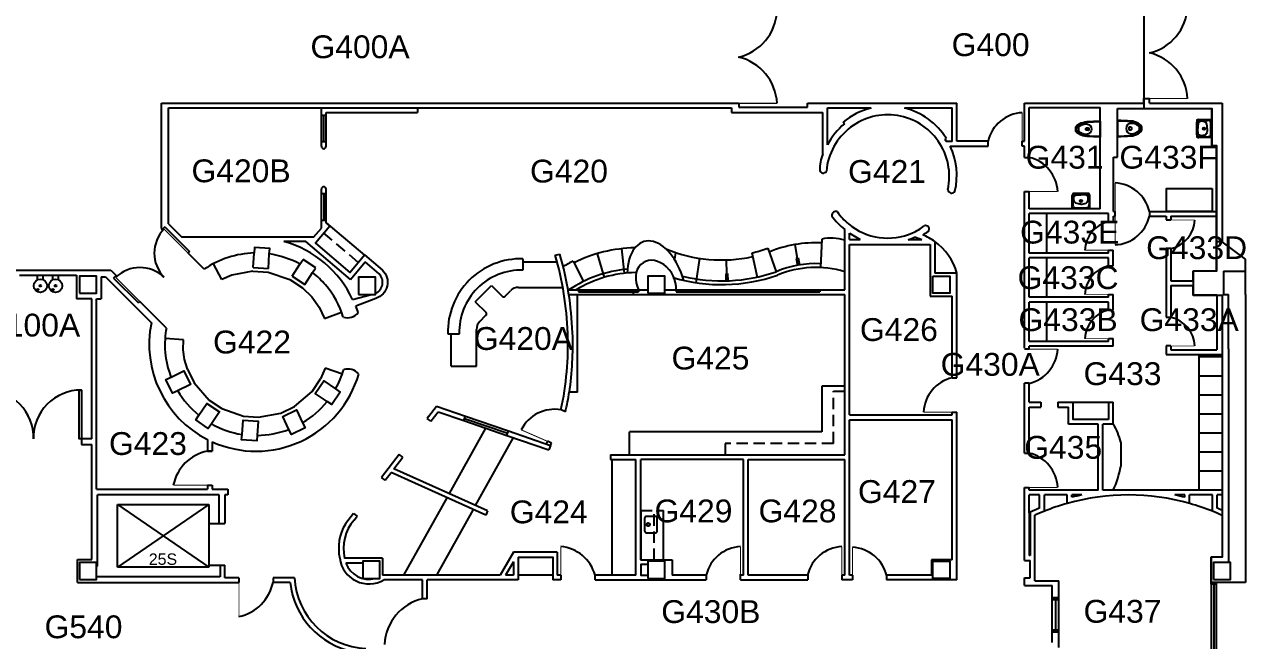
# Model space of a CAD drawing. Header units: inches. Extents: x -3235 to 3329, y 100 to 2924.
# Drawn here: x 2014 to 3299, y 1288 to 1937 of the extents above; entities that cross this region are included whole.
import ezdxf
from ezdxf.enums import TextEntityAlignment as Align

# ---------------------------------------------------------------- set-up
doc = ezdxf.new("R2010")
doc.units = ezdxf.units.IN
doc.header["$LTSCALE"] = 96
doc.header["$MEASUREMENT"] = 0
doc.linetypes.add('HIDDEN2', pattern=[0.1875, 0.125, -0.0625])
doc.layers.get('0').update_dxf_attribs({"linetype": 'CONTINUOUS'})
doc.layers.get('DEFPOINTS').update_dxf_attribs({"color": 31, "linetype": 'CONTINUOUS'})
for name, color, linetype in [('A-ANNO-ROOM', 4, 'CONTINUOUS'), ('A-ANNO-TEXT', 4, 'CONTINUOUS'), ('A-COLS', 5, 'CONTINUOUS'), ('A-DOOR', 2, 'CONTINUOUS'), ('A-FLOR-CASE', 3, 'CONTINUOUS'), ('A-FLOR-CASE-UPPR', 3, 'HIDDEN2'), ('A-FLOR-EVTR', 1, 'CONTINUOUS'), ('A-FLOR-PFIX', 2, 'CONTINUOUS'), ('A-GLAZ', 2, 'CONTINUOUS'), ('A-GLAZ-SILL', 1, 'CONTINUOUS'), ('A-WALL-FULL', 6, 'CONTINUOUS')]:
    doc.layers.add(name, color=color, linetype=linetype)
doc.styles.add('A_FP1$0$Standard', font='txt')
doc.styles.add('ARIAL', font='arial.ttf')

# ---------------------------------------------------------------- blocks, each defined once
blk = doc.blocks.new('A_FP1$0$corian-ss')
for p, q in [((6.625, 0), (-6.625, 0)), ((-8.625, -2), (-8.625, -11.375)), ((8.625, -11.375), (8.625, -2)), ((-6.625, -13.375), (6.625, -13.375))]:
    blk.add_line(p, q)
for radius in [1.75, 1.5]:
    blk.add_circle((0, -3.875), radius)
for centre, start, end in [((-6.625, -2), 90, 180), ((6.625, -2), 0, 90), ((-6.625, -11.375), 180, 270), ((6.625, -11.375), 270, 0)]:
    blk.add_arc(centre, 2, start, end)
blk = doc.blocks.new('A_FP1$0$TRA_HiLo1')
for p, q in [((-16, -0.5), (16, -0.5)), ((-11, -5.2), (-11, -0.5)), ((-5, -5.2), (-5, -0.5)), ((5, -5.2), (5, -0.5)), ((11, -5.2), (11, -0.5))]:
    blk.add_line(p, q)
for points in [[(-12.5, -15.3), (-10.5, -14.8, -0.666667), (-10.3, -16.2), (-12.3, -16.3, -0.5), (-12.5, -15.3)], [(3.5, -15.3), (5.5, -14.8, -0.666667), (5.7, -16.2), (3.7, -16.3, -0.5), (3.5, -15.3)]]:
    blk.add_lwpolyline(points, format="xyb", close=True)
for centre, radius in [((-8, -11.5), 7), ((-8, -11.5), 0.875), ((8, -11.5), 7), ((8, -11.5), 0.875)]:
    blk.add_circle(centre, radius)
blk = doc.blocks.new('A_FP1$0$SINK')
for p, q in [((-9.3, 0), (-9.3, 13.7)), ((-8.6, 13.7), (-8.6, 4.4)), ((8.6, 13.7), (8.6, 4.4)), ((8.6, 13.7), (8.6, 4.4)), ((9.3, 0), (9.3, 13.7)), ((-9.3, 0), (9.3, 0))]:
    blk.add_line(p, q)
for points in [[(0, 4.7, -0.096281), (-5.4, 5.7, -0.275453), (-7.4, 9.1, -0.2208), (-7.1, 13, -0.293749), (-5.5, 14.3, -0.032863), (0, 14.7)], [(0, 4.7, 0.096281), (5.4, 5.7, 0.275453), (7.4, 9.1, 0.2208), (7.1, 13, 0.293749), (5.5, 14.3, 0.032863), (0, 14.7)]]:
    blk.add_lwpolyline(points, format="xyb")
blk.add_circle((0, 8), 1.25)
for centre, radius, start, end in [((-6.3, 13.7), 3.05, 155.095, 179.8722), ((-8, 14.8), 1, 92.4606, 170.7975), ((-7.7, 13.7), 0.875, 142.4292, 179.5084), ((-7.4, 14.1), 1, 92.2901, 172.5178), ((0, -152.8), 168.8, 87.2541, 92.7459), ((0, -149.9), 165.1, 87.421, 92.579), ((7.4, 14.1), 1, 7.4822, 87.7099), ((7.4, 14.1), 1, 7.4822, 87.7099), ((8, 14.8), 1, 9.2025, 87.5394), ((8, 14.8), 1, 9.2025, 87.5394), ((7.7, 13.7), 0.875, 0.4916, 37.5708), ((7.7, 13.7), 0.875, 0.4916, 37.5708), ((6.3, 13.7), 3.05, 0.1278, 24.905), ((6.3, 13.7), 3.05, 0.1278, 24.905), ((-2.2, 4.4), 6.41, 180, 197.5865), ((-6.4, 3), 2, 197.5865, 267.2116), ((-0.2, 112.7), 111.8, 266.8072, 273.4318), ((6.4, 3.1), 2, 272.9971, 342.7758), ((2.2, 4.4), 6.41, 342.4135, 0), ((2.2, 4.4), 6.41, 342.7758, 0)]:
    blk.add_arc(centre, radius, start, end)
blk = doc.blocks.new('A_FP1$0$TOILET')
for p, q in [((0, 8.4), (0, -8.4)), ((11.7, 0.7), (11.7, -0.8)), ((13.9, 1.3), (12.3, 1.3)), ((15, -0.2), (15, 0.2)), ((24.4, 1.2), (22, 2.9)), ((22.7, 1.7), (22.7, -1.8)), ((12.3, -1.3), (13.8, -1.3)), ((22, -2.9), (24.4, -1.3))]:
    blk.add_line(p, q)
for centre, radius, start, end in [((-0.6, -183.6), 192, 85.6595, 89.8129), ((-2.4, -199.1), 207, 85.4918, 89.3454), ((14.8, 0), 5.76, 138.8891, 221.1109), ((14.6, -0.5), 5.99, 95.8382, 134.1772), ((12.3, 0.7), 0.56, 90, 180.535), ((11.6, -14.2), 22.2, 63.1364, 84.1184), ((12.2, -13.1), 20.5, 64.9076, 85.1535), ((13.9, 0.2), 1.11, 0, 90.5857), ((14.9, -3.4), 8.85, 68.6011, 95.8382), ((10.9, -13.6), 19.8, 56.1601, 68.6011), ((15.7, -5.7), 12.2, 44.4074, 64.8903), ((16, -5), 12, 40.761, 61.8362), ((21.5, 1.7), 1.14, 0, 55.7536), ((22.8, 1.6), 2, 12.4978, 39.0597), ((23.9, 0.7), 0.757, 10.9251, 51.0236), ((12.7, 0), 12.3, 350.4841, 9.5159), ((24.1, 1.9), 1.36, 10.3332, 42.8161), ((14.6, 0), 11, 349.0024, 10.9976), ((0.5, 132.9), 140.8, 269.7854, 275.545), ((0.2, 149), 157.3, 269.9445, 275.0138), ((14.8, 0.6), 6.18, 225.8228, 258.905), ((12.3, -0.8), 0.56, 180, 270.5829), ((15, 1.8), 7.4, 258.905, 295.7005), ((13.8, -0.2), 1.13, 270, 0.5296), ((12.5, 11.5), 19.4, 274.1483, 298.3887), ((12.7, 11.2), 18.5, 274.3585, 296.0983), ((-14.9, 64.1), 76.5, 295.7005, 298.856), ((15.8, 5.5), 12, 295.153, 316.1614), ((16.4, 4.8), 11.5, 297.3045, 318.9088), ((21.6, -1.8), 1.04, 300.9018, 360), ((24.1, -0.8), 0.599, 303.3554, 354.696), ((23.4, -1.8), 1.38, 314.4952, 352.3555), ((23.7, -1.8), 1.72, 323.3983, 350.1871)]:
    blk.add_arc(centre, radius, start, end)
at = {"style": 'A_FP1$0$Standard', "flags": 8}
for tag in ['MODELNUMBER', 'MATERIAL', 'PRODUCT', 'TRADENAME']:
    blk.add_attdef(tag, (-0.1, 0), '', height=0.001, dxfattribs=at)

msp = doc.modelspace()

# ---------------------------------------------------------------- linework, layer by layer
at = {"layer": 'A-COLS'}
for points in [[(2071.5, 1653.8), (2089.5, 1653.8), (2089.5, 1671.8), (2071.5, 1671.8)], [(2969.5, 1671.8), (2987.5, 1671.8), (2987.5, 1653.8), (2969.5, 1653.8)], [(2071.5, 1352.5), (2089.5, 1352.5), (2089.5, 1370.5), (2071.5, 1370.5)], [(2969.5, 1371.8), (2987.5, 1371.8), (2987.5, 1353.8), (2969.5, 1353.8)]]:
    msp.add_lwpolyline(points, close=True, dxfattribs=at)
for points in [[(2669.5, 1653.8), (2687.5, 1653.8), (2687.5, 1671.8), (2669.5, 1671.8), (2669.5, 1653.8)], [(2365.1, 1652.5), (2383.1, 1652.5), (2383.1, 1670.5), (2365.1, 1670.5), (2365.1, 1652.5)], [(2369.5, 1353.8), (2387.5, 1353.8), (2387.5, 1371.8), (2369.5, 1371.8), (2369.5, 1353.8)], [(2669.5, 1353.8), (2687.5, 1353.8), (2687.5, 1371.8), (2669.5, 1371.8), (2669.5, 1353.8)], [(3264.7, 1352.5), (3282.7, 1352.5), (3282.7, 1370.5), (3264.7, 1370.5), (3264.7, 1352.5)]]:
    msp.add_lwpolyline(points, dxfattribs=at)
at = {"layer": 'A-DOOR'}
for points, const_width in [([(2765.2, 1853.6), (2805.6, 1853.6)], 1.35), ([(3197.5, 1858.6), (3237.5, 1858.6)], 1.33), ([(3063.6, 1813.6), (3063.6, 1843.6)], 1), ([(3070.8, 1760.6), (3100.8, 1760.6)], 1), ([(3161.5, 1739.8), (3161.5, 1769.8)], 1), ([(3161.5, 1734.7), (3161.5, 1704.7)], 1), ([(3220.2, 1730.7), (3245.2, 1730.7)], 0.833), ([(2160.4, 1721.4), (2185.9, 1695.9)], 1.22), ([(3154.4, 1699), (3129.4, 1699)], 0.833), ([(2109.5, 1670.4), (2134.9, 1645)], 1.22), ([(3154.4, 1652.5), (3129.4, 1652.5)], 0.833), ([(3154.4, 1606), (3129.4, 1606)], 0.833), ([(3070.8, 1595), (3100.8, 1595)], 1), ([(3220.1, 1598.3), (3245.1, 1598.3)], 0.833), ([(2989.8, 1528.7), (2959.8, 1528.7)], 1), ([(2563.8, 1498), (2536.3, 1510)], 1), ([(2206.1, 1451.8), (2170.1, 1451.8)], 0.75), ([(3070.8, 1449.5), (3100.8, 1449.5)], 1), ([(2578.1, 1357.2), (2578.1, 1387.2)], 1), ([(2767.1, 1357.2), (2767.1, 1387.2)], 1), ([(2873.8, 1357.2), (2873.8, 1387.2)], 1), ([(2885, 1356.4), (2885, 1386.4)], 1), ([(2239.2, 1349.5), (2239.2, 1313.5)], 0.75)]:
    msp.add_lwpolyline(points, dxfattribs=dict(at, const_width=const_width))
for points in [[(2023, 1500.5, 0.426394), (1972.6, 1551.8)], [(2073.5, 1551.8, 0.425578), (2023, 1500.5)]]:
    msp.add_lwpolyline(points, format="xyb", dxfattribs=at)
msp.add_lwpolyline([(2073.5, 1500.5), (2071, 1500.5), (2071, 1551.8), (2073.5, 1551.8)], close=True, dxfattribs=at)
for centre, radius, start, end in [((3185.6, 1957.2), 52, 283.247, 357.1418), ((2753.1, 1953.2), 52.5, 283.247, 357.1418), ((2753.1, 1851), 52.5, 2.8582, 76.753), ((3185.6, 1856), 52, 2.8582, 76.753), ((3065.5, 1804.7), 39, 92.8582, 166.753), ((3061.9, 1758.7), 39, 2.8582, 76.753), ((3159.5, 1730.8), 39, 13.247, 87.1418), ((3161.8, 1697.4), 32.5, 103.247, 177.1418), ((3159.5, 1743.6), 39, 272.8582, 346.753), ((3212.7, 1732.3), 32.5, 283.247, 357.1418), ((2187.2, 1695.9), 37, 136.4003, 223.4205), ((2135, 1643.7), 37, 46.5795, 133.5997), ((3161.8, 1650.9), 32.5, 103.247, 177.1418), ((3161.8, 1604.4), 32.5, 103.247, 177.1418), ((3212.7, 1596.7), 32.5, 2.8582, 76.753), ((3061.9, 1596.9), 39, 283.247, 357.1418), ((2998.7, 1526.8), 39, 103.247, 177.1418), ((2571.2, 1492.6), 39, 79.5968, 153.4916), ((2215.5, 1442.4), 46.3, 101.6737, 168.3263), ((3061.9, 1447.6), 39, 2.8582, 76.753), ((2574.4, 1346.3), 41.1, 15.4869, 84.9165), ((2769, 1348.3), 39, 92.8582, 166.753), ((2875.7, 1348.3), 39, 92.8582, 166.753), ((2883, 1347.5), 39, 13.247, 87.1418), ((2229.8, 1358.9), 46.3, 281.6737, 348.3263), ((2444.4, 1281.7), 52, 103.247, 177.1418)]:
    msp.add_arc(centre, radius, start, end, dxfattribs=at)
at = {"layer": 'A-FLOR-CASE'}
for p, q in [((3089.4, 1696), (3089.4, 1737.6)), ((2852.5, 1710.6), (2851.1, 1680.7)), ((2641.8, 1700.5), (2644.8, 1674.7)), ((2698.6, 1696.5), (2697.5, 1689.5)), ((2795.9, 1701), (2804.5, 1676.4)), ((2824.3, 1704.9), (2826.8, 1690.6)), ((2538.1, 1689.9), (2538.1, 1677.9)), ((2574.2, 1686.4), (2538.1, 1686.4)), ((2572.1, 1693.8), (2577.1, 1694.7)), ((2591, 1687.6), (2601.7, 1666.1)), ((2616.2, 1695.3), (2623.6, 1670.4)), ((2724, 1690.5), (2720, 1664.8)), ((2752, 1688.8), (2752.5, 1674.3)), ((2779, 1696.2), (2784.6, 1670.8)), ((2825.8, 1690.4), (2827.1, 1683)), ((2827.8, 1690.8), (2829, 1683.4)), ((3089.4, 1649.5), (3089.4, 1691)), ((2751.5, 1674.3), (2751.7, 1666.8)), ((2753.5, 1674.4), (2753.7, 1666.9)), ((2488, 1644.8), (2505, 1661.7)), ((2505, 1661.7), (2516.2, 1650.6)), ((2533.6, 1659.9), (2580.1, 1659.9)), ((2519.2, 1650.4), (2525.1, 1656.4)), ((2585.7, 1657.3), (2669.5, 1657.3)), ((2586.4, 1652.3), (2876.8, 1652.3)), ((2595.5, 1549.7), (2595.5, 1652.3)), ((2596.5, 1657.3), (2596.5, 1655.3)), ((2596.5, 1655.3), (2659.7, 1655.3)), ((2654.2, 1655.3), (2654.2, 1652.3)), ((2659.7, 1657.3), (2659.7, 1655.3)), ((2687.5, 1657.3), (2876.8, 1657.3)), ((2699.3, 1657.3), (2699.3, 1655.3)), ((2699.3, 1655.3), (2850.7, 1655.3)), ((2850.7, 1657.3), (2850.7, 1655.3)), ((2488, 1644.8), (2499.3, 1633.5)), ((3089.4, 1603), (3089.4, 1644.5)), ((2492.7, 1624), (2499.2, 1630.5)), ((2459.2, 1611), (2471.2, 1611)), ((2462.7, 1577), (2462.7, 1611)), ((2489.2, 1577), (2489.2, 1615.5)), ((3249.8, 1446.5), (3249.8, 1589.3)), ((3249.8, 1587), (3273.8, 1587)), ((2462.7, 1577), (2489.2, 1577)), ((2876.8, 1555.8), (2852.8, 1555.8)), ((2852.8, 1555.8), (2852.8, 1507.8)), ((3249.8, 1567), (3273.8, 1567)), ((2595.5, 1549.7), (2586.9, 1549.7)), ((3249.8, 1547), (3273.8, 1547)), ((2582.8, 1529), (2578.2, 1531)), ((3249.8, 1527), (3273.8, 1527)), ((2498.9, 1511.9), (2460.4, 1442.9)), ((2852.8, 1507.8), (2650.2, 1507.8)), ((2650.2, 1483.7), (2650.2, 1507.8)), ((3249.8, 1507), (3273.8, 1507)), ((2527.7, 1501.9), (2488, 1430.5)), ((2563.8, 1498), (2562.6, 1495.3)), ((2568.3, 1496), (2563.8, 1498)), ((2567.3, 1493.6), (2568.3, 1496)), ((3167.3, 1497), (3167.3, 1471.8)), ((2632.1, 1357.2), (2632.1, 1478.8)), ((3249.8, 1487), (3273.8, 1487)), ((3249.8, 1467), (3273.8, 1467)), ((3249.8, 1447), (3273.8, 1447)), ((2458, 1438.5), (2412.5, 1357.2)), ((2485.6, 1426.1), (2447.3, 1357.2))]:
    msp.add_line(p, q, dxfattribs=at)
for points in [[(3263.3, 1763.8), (3263.3, 1739.8), (3215.4, 1739.8), (3215.4, 1763.8)], [(3154.4, 1521), (3117.3, 1521), (3117.3, 1539), (3154.4, 1539)]]:
    msp.add_lwpolyline(points, close=True, dxfattribs=at)
for points in [[(2686.1, 1373.2), (2686.1, 1425.3)], [(2533.1, 1376.2), (2569.6, 1376.2), (2569.6, 1357.2), (2533.1, 1357.2)]]:
    msp.add_lwpolyline(points, dxfattribs=at)
for centre, radius, start, end in [((2862.4, 1664.9), 46.8, 72.1851, 102.2008), ((2658.7, 1551.2), 150.3, 91.0584, 116.3971), ((2747.3, 1842.5), 153.8, 247.6083, 282.2409), ((2747.2, 1841.5), 148.7, 282.3577, 289.1271), ((2846.3, 1578.1), 128.7, 87.3143, 112.3914), ((2937.5, 1659.7), 59.2, 14.7064, 54.9956), ((2536.1, 1613), 77, 88.5108, 181.4892), ((2248.5, 1599.8), 337, 2.0407, 16.2011), ((2248.5, 1599.8), 342, 2.0407, 16.1136), ((2659.6, 1548.8), 154.8, 116.2983, 120.7256), ((2846.3, 1578.3), 106.6, 87.306, 113.0876), ((2846.3, 1578.1), 114.2, 99.3554, 100.3586), ((2536.1, 1613), 65, 88.2356, 181.7644), ((2659.6, 1548.9), 130.7, 95.056, 123.9896), ((2659.3, 1549.6), 125.9, 91.2899, 121.2574), ((2747.3, 1842.4), 179.6, 253.5107, 289.097), ((2747.3, 1842.5), 175.8, 256.4004, 288.9893), ((2747.2, 1845), 170.7, 271.4345, 272.1057), ((2846.3, 1578.3), 102.6, 72.7247, 113.0876), ((2533.6, 1647.9), 12, 90, 135), ((2517.7, 1651.9), 2.08, 220.9105, 314.0495), ((2497.9, 1632), 2.02, 309.178, 45.782), ((2501.2, 1615.5), 12, 135, 180), ((2263.6, 1599.4), 321.9, 347.7264, 2.1999), ((2253.4, 1599.2), 337.2, 351.5672, 2.1662), ((2349.3, 1586.2), 240.4, 346.233, 351.2882), ((3102.3, 1481.1), 66.9, 13.7717, 31.4304), ((3058.5, 1491.9), 110.6, 335.7661, 349.4943)]:
    msp.add_arc(centre, radius, start, end, dxfattribs=at)
for centre, major_axis, ratio, start_param, end_param in [((2679.1, 1658.9), (-13.1, 49.3), 0.57666, 4.728649, 7.374694), ((2678.1, 1664.4), (-13.2, 21.7), 0.76965, 3.971725, 7.716573)]:
    msp.add_ellipse(centre, major_axis=major_axis, ratio=ratio, start_param=start_param, end_param=end_param, dxfattribs=at)
at = {"layer": 'A-FLOR-CASE-UPPR'}
for p, q in [((2364.8, 1686.2), (2328.4, 1717.1)), ((2864.8, 1495.8), (2864.8, 1550.8)), ((2864.8, 1550.8), (2876.8, 1550.8)), ((2864.8, 1495.8), (2750.8, 1495.8)), ((2750.8, 1495.8), (2750.8, 1483.7)), ((2662.1, 1425.3), (2686.1, 1425.3)), ((2676.1, 1373.2), (2676.1, 1425.3))]:
    msp.add_line(p, q, dxfattribs=at)
at = {"layer": 'A-FLOR-EVTR'}
for p, q in [((2111.5, 1431.5), (2207.5, 1431.5)), ((2111.5, 1365.5), (2111.5, 1431.5)), ((2111.5, 1431.5), (2207.5, 1365.5)), ((2207.5, 1431.5), (2111.5, 1365.5)), ((2207.5, 1431.5), (2207.5, 1365.5)), ((2207.5, 1365.5), (2111.5, 1365.5))]:
    msp.add_line(p, q, dxfattribs=at)
at = {"layer": 'A-GLAZ'}
for p, q in [((2328.5, 1813.1), (2328.5, 1841.1)), ((2328.5, 1758.3), (2328.5, 1730.3)), ((2476.8, 1522.1), (2522.1, 1506.5)), ((3265.1, 1347.5), (3265.1, 1248.8)), ((3095, 1333.6), (3102, 1333.6)), ((3095, 1331.6), (3095, 1333.6)), ((3095, 1331.6), (3102, 1331.6)), ((3098.4, 1331.6), (3098.4, 1299.6)), ((3098.6, 1331.6), (3098.6, 1299.6)), ((3102, 1331.6), (3102, 1333.6)), ((3095, 1299.6), (3102, 1299.6)), ((3095, 1297.6), (3095, 1299.6)), ((3102, 1297.6), (3102, 1299.6)), ((3095, 1297.6), (3102, 1297.6))]:
    msp.add_line(p, q, dxfattribs=at)
msp.add_lwpolyline([(3262.5, 1349.5), (3267.7, 1349.5), (3267.7, 1347.5), (3262.5, 1347.5)], close=True, dxfattribs=at)
at = {"layer": 'A-GLAZ-SILL'}
for p, q in [((2326, 1813.1), (2326, 1841.1)), ((2326.1, 1841.1), (2331, 1841.1)), ((2331, 1813.1), (2331, 1841.1)), ((2331, 1813.1), (2326, 1813.1)), ((2331, 1758.3), (2326, 1758.3)), ((2326, 1730.3), (2326, 1758.3)), ((2331, 1730.3), (2331, 1758.3)), ((2331, 1730.3), (2326, 1730.3)), ((2475.9, 1519.7), (2521.3, 1504.2)), ((2477.6, 1524.5), (2522.9, 1508.9)), ((3262.5, 1349.5), (3262.5, 1246.8)), ((3267.7, 1349.5), (3267.7, 1246.8)), ((3095, 1299.6), (3095, 1331.6)), ((3102, 1299.6), (3102, 1331.6))]:
    msp.add_line(p, q, dxfattribs=at)
at = {"layer": 'A-WALL-FULL'}
for p, q in [((2157.6, 1853.6), (2765.2, 1853.6)), ((2157.6, 1721.7), (2157.6, 1853.6)), ((2765.2, 1853.6), (2765.2, 1849.5)), ((2837.5, 1849.5), (2837.5, 1853.6)), ((2837.5, 1853.6), (2994.8, 1853.6)), ((2994.8, 1813.6), (2994.8, 1853.6)), ((3065.8, 1813.6), (3065.8, 1853.6)), ((3065.8, 1853.6), (3191.5, 1853.6)), ((3191.5, 1853.6), (3191.5, 1858.6)), ((3197.5, 1853.6), (3197.5, 1858.6)), ((3197.5, 1853.6), (3274.1, 1853.6)), ((3274.1, 1853.6), (3274.1, 1707.9)), ((2165.2, 1848.6), (2757.7, 1848.6)), ((2165.2, 1726.7), (2165.2, 1848.6)), ((2326.1, 1841.1), (2326, 1848.6)), ((2331, 1843.8), (2427, 1843.8)), ((2331, 1841.1), (2331, 1843.8)), ((2427, 1848.6), (2427, 1843.8)), ((2757.7, 1848.6), (2757.7, 1843.8)), ((2757.7, 1843.8), (2853.7, 1843.8)), ((2765.2, 1849.5), (2837.5, 1849.5)), ((2853.7, 1800.5), (2853.7, 1843.8)), ((2858.7, 1848.6), (2904.5, 1848.6)), ((2858.7, 1809.8), (2858.7, 1848.6)), ((2858.7, 1848.6), (2904.5, 1848.6)), ((2858.7, 1809.8), (2858.7, 1848.6)), ((2939.5, 1848.6), (2989.8, 1848.6)), ((2945.8, 1848.6), (2989.8, 1848.6)), ((2989.8, 1813.2), (2989.8, 1848.6)), ((2989.8, 1813.2), (2989.8, 1848.6)), ((3070.8, 1796.6), (3070.8, 1849)), ((3070.8, 1849), (3145.4, 1849)), ((3145.4, 1742.6), (3145.4, 1849)), ((3163.9, 1797), (3163.9, 1848.1)), ((3163.9, 1848.1), (3263, 1848.1)), ((3263, 1809), (3263, 1848.1)), ((2876.4, 1832.1), (2875.1, 1833.7)), ((2326, 1808.3), (2326, 1813.1)), ((2331, 1808.3), (2331, 1813.1)), ((2982.3, 1815.3), (2983.8, 1816.6)), ((2989.8, 1813.2), (2983.5, 1813.2)), ((2989.8, 1813.2), (2983.5, 1813.2)), ((3027.6, 1813.6), (2994.8, 1813.6)), ((3027.6, 1808.6), (3027.6, 1813.6)), ((3063.6, 1808.6), (3063.6, 1813.6)), ((3063.6, 1813.6), (3065.8, 1813.6)), ((2987.8, 1808.6), (3027.6, 1808.6)), ((3065.8, 1808.6), (3063.6, 1808.6)), ((3065.8, 1796.6), (3065.8, 1808.6)), ((3263, 1809), (3268.1, 1809)), ((3268.1, 1712.9), (3268.1, 1808.9)), ((3065.8, 1796.6), (3070.8, 1796.6)), ((3159.7, 1739.7), (3159.7, 1797)), ((3159.7, 1797), (3163.9, 1797)), ((2326, 1758.3), (2326, 1763.3)), ((2331, 1758.3), (2331, 1763.3)), ((3065.8, 1596), (3065.8, 1760.6)), ((3065.8, 1760.6), (3070.8, 1760.6)), ((3070.8, 1742.6), (3070.8, 1760.6)), ((3145.4, 1742.6), (3070.8, 1742.6)), ((3154.4, 1737.6), (3070.8, 1737.6)), ((3070.8, 1696), (3070.8, 1737.6)), ((3154.4, 1729), (3154.4, 1737.6)), ((3159.7, 1739.7), (3161.5, 1739.7)), ((3161.5, 1734.7), (3161.5, 1739.7)), ((3197.5, 1739.7), (3267.6, 1739.7)), ((3197.5, 1739.7), (3197.5, 1734.7)), ((2161.4, 1723.5), (2158.6, 1720.8)), ((2161.4, 1723.5), (2187.4, 1697.5)), ((2165.2, 1726.7), (2179.3, 1712.7)), ((2317.8, 1712.8), (2326, 1722.2)), ((2326, 1722.2), (2326, 1730.3)), ((2331, 1727.9), (2331, 1730.3)), ((2331, 1727.9), (2371.3, 1693.8)), ((2334.8, 1724.6), (2331, 1727.9)), ((2334.8, 1724.6), (2331, 1727.9)), ((3154.4, 1729), (3159.7, 1729)), ((3159.7, 1729), (3159.7, 1734.7)), ((3159.7, 1734.7), (3161.5, 1734.7)), ((3197.5, 1734.7), (3214.9, 1734.7)), ((3214.9, 1734.7), (3214.9, 1730.8)), ((3220.1, 1730.7), (3214.9, 1730.7)), ((3220.1, 1734.7), (3268.1, 1734.7)), ((3220.1, 1734.7), (3220.1, 1730.7)), ((3268.1, 1676.9), (3268.1, 1734.9)), ((2157.6, 1721.7), (2158.6, 1720.8)), ((2317.8, 1712.8), (2179.3, 1712.7)), ((2876.8, 1657.3), (2876.8, 1720.9)), ((2881.8, 1710.1), (2881.8, 1716.8)), ((2881.8, 1716.8), (2892.9, 1710.1)), ((2881.8, 1710.1), (2881.8, 1716.8)), ((2881.8, 1716.8), (2892.9, 1710.1)), ((2881.8, 1710.1), (2892.9, 1710.1)), ((2881.8, 1710.1), (2892.9, 1710.1)), ((2943.5, 1710.1), (2957.9, 1710.1)), ((2943.5, 1710.1), (2957.9, 1710.1)), ((2187.4, 1697.5), (2185.8, 1696)), ((2187.4, 1697.5), (2185.8, 1696)), ((2309.6, 1708), (2286.6, 1708)), ((2356.5, 1668.3), (2309.6, 1708)), ((2881.8, 1525.7), (2881.8, 1705.1)), ((2881.8, 1705.1), (2966.5, 1705.1)), ((2966.5, 1705.1), (2966.5, 1650.8)), ((2971.5, 1708.2), (2971.5, 1674.8)), ((3154.4, 1696), (3154.4, 1699)), ((3154.4, 1699), (3159.4, 1699)), ((3159.4, 1682.5), (3159.4, 1699)), ((3220.2, 1700.7), (3214.9, 1700.7)), ((3214.9, 1700.7), (3214.9, 1628.4)), ((3220.1, 1700.7), (3220.1, 1666.9)), ((3274.1, 1707.9), (3268.1, 1707.9)), ((3298.5, 1689.5), (3274.1, 1707.9)), ((2202.8, 1679), (2185.8, 1696)), ((2221.3, 1668), (2212.4, 1684.8)), ((2254.3, 1680.9), (2255.2, 1695.9)), ((2270.3, 1679.9), (2271.2, 1695.2)), ((2295.1, 1671.6), (2303.5, 1684.3)), ((2303.5, 1684.3), (2306.7, 1689.1)), ((2356.5, 1668.3), (2372, 1686.6)), ((2386.9, 1674), (2372, 1686.6)), ((3154.4, 1696), (3070.8, 1696)), ((3070.8, 1649.5), (3070.8, 1691)), ((3154.4, 1691), (3070.8, 1691)), ((3154.4, 1682.5), (3154.4, 1691)), ((3298.5, 1676.8), (3298.5, 1689.5)), ((1980.3, 1677.9), (2104.6, 1677.9)), ((2008.3, 1672.6), (2068.3, 1672.6)), ((2068.3, 1672.6), (2068.3, 1647.8)), ((2094.1, 1671.1), (2098.7, 1671.1)), ((2094.1, 1671.1), (2094.1, 1647.8)), ((2098.7, 1671.1), (2147.1, 1622.7)), ((2104.6, 1677.9), (2110.1, 1672.3)), ((2107.4, 1669.5), (2110.1, 1672.3)), ((2231.7, 1672.6), (2221.3, 1668)), ((2254, 1676.9), (2231.7, 1672.6)), ((2254, 1676.9), (2270, 1675.9)), ((2270, 1675.9), (2292.9, 1668.3)), ((2308.5, 1662.8), (2316.8, 1675.4)), ((2316.8, 1675.4), (2320, 1680.2)), ((2994.8, 1674.8), (2971.5, 1674.8)), ((2994.8, 1564.7), (2994.8, 1674.8)), ((3154.4, 1682.5), (3159.4, 1682.5)), ((3268.1, 1676.9), (3243.3, 1676.9)), ((3243.3, 1666.9), (3243.3, 1676.9)), ((3275.5, 1676.8), (3298.5, 1676.8)), ((3275.5, 1676.8), (3275.5, 1652.5)), ((3298.5, 1652.5), (3298.5, 1676.8)), ((2107.4, 1669.5), (2133.4, 1643.5)), ((2292.9, 1668.3), (2306.3, 1659.4)), ((2306.3, 1659.4), (2315.8, 1650)), ((3220.1, 1666.9), (3243.3, 1666.9)), ((3220.1, 1661.9), (3243.3, 1661.9)), ((3220.1, 1661.9), (3220.1, 1628.3)), ((3243.3, 1651.6), (3243.3, 1661.9)), ((2084.5, 1647.8), (2068.3, 1647.8)), ((2084.5, 1500.5), (2084.5, 1647.8)), ((2089.5, 1447.5), (2089.5, 1647.8)), ((2089.5, 1647.8), (2094.1, 1647.8)), ((2134.9, 1645.1), (2133.4, 1643.5)), ((2134.9, 1645.1), (2133.4, 1643.5)), ((2157.8, 1622.2), (2134.9, 1645.1)), ((2162.9, 1617.1), (2134.9, 1645.1)), ((2315.8, 1650), (2323.6, 1639.1)), ((2358.8, 1647.2), (2378.6, 1652.5)), ((2876.8, 1483.7), (2876.8, 1652.3)), ((2966.5, 1650.8), (2989.8, 1650.8)), ((2989.8, 1564.7), (2989.8, 1650.8)), ((3154.4, 1649.5), (3070.8, 1649.5)), ((3154.4, 1649.5), (3154.4, 1652.5)), ((3154.4, 1652.5), (3159.4, 1652.5)), ((3159.4, 1636), (3159.4, 1652.5)), ((3268.3, 1651.6), (3243.3, 1651.6)), ((3268.3, 1651.6), (3268.3, 1594.3)), ((3273.8, 1652.5), (3273.8, 1446.5)), ((3275.5, 1652.5), (3280.6, 1652.5)), ((3280.6, 1595.3), (3280.6, 1652.5)), ((3298.5, 1652.5), (3298.5, 1558.9)), ((2323.6, 1639.1), (2329.4, 1627)), ((2329.4, 1627), (2347.2, 1633.7)), ((3154.4, 1644.5), (3070.8, 1644.5)), ((3070.8, 1603), (3070.8, 1644.5)), ((3154.4, 1636), (3154.4, 1644.5)), ((3154.4, 1636), (3159.4, 1636)), ((3220.1, 1628.3), (3214.9, 1628.3)), ((2181, 1604.8), (2161.5, 1606)), ((2180.6, 1594.3), (2181, 1604.8)), ((2182.1, 1584), (2180.6, 1594.3)), ((3070.8, 1595), (3065.8, 1595)), ((3154.4, 1603), (3070.8, 1603)), ((3159.4, 1598), (3070.8, 1598)), ((3070.8, 1595), (3070.8, 1598)), ((3154.4, 1603), (3154.4, 1606)), ((3154.4, 1606), (3159.4, 1606)), ((3159.4, 1598), (3159.4, 1606)), ((3220.1, 1598.3), (3214.9, 1598.3)), ((3214.9, 1598.3), (3214.9, 1589.3)), ((3220.1, 1598.3), (3220.1, 1594.3)), ((3220.1, 1594.3), (3268.3, 1594.3)), ((3280.6, 1595.3), (3280.6, 1370.5)), ((2185, 1573.8), (2182.1, 1584)), ((3214.9, 1589.3), (3273.8, 1589.3)), ((2185, 1573.9), (2192, 1559.5)), ((2330, 1574.9), (2325.2, 1563.8)), ((2348.1, 1568.6), (2330, 1574.9)), ((2192, 1559.5), (2207.8, 1541.2)), ((2316.2, 1550.5), (2325.1, 1563.8)), ((2989.8, 1564.7), (2994.8, 1564.7)), ((3065.8, 1485.5), (3065.8, 1559)), ((3070.8, 1559), (3065.8, 1559)), ((3070.8, 1539), (3070.8, 1559)), ((3298.5, 1558.9), (3298.5, 1349.5)), ((2297.9, 1534.7), (2316.2, 1550.5)), ((2207.8, 1541.2), (2221.1, 1532.3)), ((2221.1, 1532.3), (2243.9, 1524.3)), ((2283.5, 1527.7), (2297.9, 1534.7)), ((2438.8, 1524), (2447.3, 1534.9)), ((2447.3, 1534.9), (2477.6, 1524.5)), ((3070.8, 1539), (3083, 1539)), ((3070.8, 1485.5), (3070.8, 1534)), ((3070.8, 1534), (3083, 1534)), ((3083, 1539), (3083, 1534)), ((3101, 1539), (3101, 1534)), ((3101, 1539), (3117.3, 1539)), ((3101, 1534), (3112.3, 1534)), ((3112.3, 1516), (3112.3, 1534)), ((3154.4, 1539), (3159.4, 1539)), ((3159.4, 1516), (3159.4, 1539)), ((2243.9, 1524.3), (2259.8, 1523.2)), ((2259.8, 1523.2), (2283.5, 1527.7)), ((2438.8, 1524), (2437.4, 1522.1)), ((2441.3, 1519), (2437.4, 1522.1)), ((2441.3, 1519), (2449, 1529)), ((2449, 1529), (2475.9, 1519.7)), ((2475.9, 1519.7), (2477.6, 1524.5)), ((2881.8, 1525.7), (2989.8, 1525.7)), ((2881.8, 1357.2), (2881.8, 1520.7)), ((2881.8, 1520.7), (2989.8, 1520.7)), ((2989.8, 1525.7), (2989.8, 1528.7)), ((2989.8, 1528.7), (2994.8, 1528.7)), ((2989.8, 1373.2), (2989.8, 1520.7)), ((2994.8, 1352.2), (2994.8, 1528.7)), ((2521.3, 1504.2), (2522.9, 1508.9)), ((2521.3, 1504.2), (2565.3, 1489)), ((2522.9, 1508.9), (2567.3, 1493.6)), ((3143.3, 1516), (3112.3, 1516)), ((3143.3, 1446.5), (3143.3, 1516)), ((3159.4, 1516), (3148.3, 1516)), ((3148.3, 1446.5), (3148.3, 1516)), ((2084.5, 1500.5), (2073.5, 1500.5)), ((2073.5, 1500.5), (2073.5, 1494.5)), ((2073.5, 1494.5), (2084.5, 1494.5)), ((2084.5, 1373.5), (2084.5, 1494.5)), ((2206.1, 1499.9), (2206.1, 1487.7)), ((2211.1, 1497.5), (2211.1, 1487.7)), ((2567.3, 1493.6), (2565.3, 1489)), ((2206.1, 1487.8), (2211.1, 1487.8)), ((2206.1, 1487.7), (2211.1, 1487.7)), ((2408, 1484.2), (2389.2, 1460)), ((2402.4, 1469), (2411.9, 1481.2)), ((2411.9, 1481.2), (2408, 1484.2)), ((2630.1, 1483.7), (2876.8, 1483.7)), ((2630.1, 1483.7), (2630.1, 1478.8)), ((2630.1, 1478.8), (2657.1, 1478.8)), ((2657.1, 1357.2), (2657.1, 1478.8)), ((2770.1, 1478.8), (2662.1, 1478.8)), ((2662.1, 1373.2), (2662.1, 1478.8)), ((2770.1, 1357.2), (2770.1, 1478.8)), ((2775.1, 1357.2), (2775.1, 1478.8)), ((2775.1, 1478.8), (2876.8, 1478.8)), ((2876.8, 1357.2), (2876.8, 1478.8)), ((3065.8, 1485.5), (3070.8, 1485.5)), ((2501, 1424.7), (2402.4, 1469)), ((2393.1, 1457), (2389.2, 1460)), ((2393.1, 1457), (2399.3, 1465)), ((2499, 1420.1), (2399.3, 1465)), ((2089.5, 1447.5), (2206.1, 1447.5)), ((2090.5, 1366.5), (2090.5, 1441.5)), ((2218.5, 1441.5), (2090.5, 1441.5)), ((2206.1, 1451.8), (2211.1, 1451.8)), ((2206.1, 1451.8), (2206.1, 1447.5)), ((2211.1, 1451.8), (2211.1, 1447.5)), ((2211.1, 1447.5), (2227.5, 1447.5)), ((2218.5, 1411.5), (2218.5, 1441.5)), ((2227.5, 1441.5), (2224.5, 1441.5)), ((2224.5, 1441.5), (2224.5, 1411.5)), ((2227.5, 1447.5), (2227.5, 1441.5)), ((3065.8, 1372.5), (3065.8, 1449.5)), ((3065.8, 1449.5), (3070.8, 1449.5)), ((3070.8, 1446.5), (3070.8, 1449.5)), ((3143.3, 1446.5), (3070.8, 1446.5)), ((3070.8, 1422.8), (3070.8, 1441.5)), ((3081.9, 1441.5), (3070.8, 1441.5)), ((3081.9, 1427.8), (3081.9, 1441.5)), ((3110.9, 1441.5), (3086.9, 1441.5)), ((3086.9, 1424.5), (3086.9, 1441.5)), ((3110.9, 1432.6), (3110.9, 1441.5)), ((3126.3, 1441.5), (3115.9, 1441.5)), ((3115.9, 1439.1), (3115.9, 1441.5)), ((3273.8, 1446.5), (3148.3, 1446.5)), ((3234.7, 1441.5), (3224.1, 1441.5)), ((3234.7, 1439.1), (3234.7, 1441.5)), ((3263.7, 1441.5), (3239.7, 1441.5)), ((3239.7, 1432.5), (3239.7, 1441.5)), ((3263.7, 1424.3), (3263.7, 1441.5)), ((3273.8, 1441.5), (3268.7, 1441.5)), ((3268.7, 1427.7), (3268.7, 1441.5)), ((3273.8, 1441.5), (3273.8, 1425.5)), ((2359.8, 1422.1), (2351.3, 1411)), ((2359.8, 1422.1), (2363.6, 1419.1)), ((2360.5, 1415.1), (2363.6, 1419.1)), ((2501, 1424.7), (2499, 1420.1)), ((3070.8, 1422.8), (3070.8, 1377.7)), ((3071.8, 1423.3), (3071.8, 1377.7)), ((3076.8, 1351.3), (3076.8, 1420.1)), ((3273.8, 1420), (3273.8, 1376.2)), ((2207.5, 1411.5), (2224.5, 1411.5)), ((2528.1, 1381.2), (2514.2, 1357.2)), ((2574.1, 1381.2), (2528.1, 1381.2)), ((2533.1, 1376.2), (2533.1, 1352.2)), ((2574.1, 1381.2), (2574.1, 1357.2)), ((3071.8, 1377.7), (3070.8, 1377.7)), ((3273.8, 1376.2), (3262.5, 1376.2)), ((3262.5, 1349.5), (3262.5, 1376.2)), ((2069.5, 1349.5), (2069.5, 1373.5)), ((2069.5, 1373.5), (2084.5, 1373.5)), ((2090.5, 1366.5), (2089.5, 1366.5)), ((2207.5, 1367.5), (2224.5, 1367.5)), ((2219.5, 1367.5), (2219.5, 1355.5)), ((2224.5, 1354.5), (2224.5, 1367.5)), ((2390.5, 1374.9), (2350.4, 1374.9)), ((2369.5, 1369.9), (2351.7, 1369.9)), ((2390.5, 1374.9), (2390.5, 1357.2)), ((2528.1, 1371.3), (2519.9, 1357.2)), ((2528.1, 1371.3), (2528.1, 1357.2)), ((2695.3, 1373.2), (2695.3, 1357.2)), ((2989.8, 1373.2), (2968, 1373.2)), ((2968, 1373.2), (2968, 1357.2)), ((3065.8, 1372.5), (3071.8, 1372.5)), ((3071.8, 1354.5), (3071.8, 1372.5)), ((2069.5, 1349.5), (2239.2, 1349.5)), ((2219.5, 1355.5), (2089.5, 1355.5)), ((2239.2, 1354.5), (2224.5, 1354.5)), ((2239.2, 1354.5), (2239.2, 1349.5)), ((2297.8, 1354.5), (2275.2, 1354.5)), ((2275.2, 1354.5), (2275.2, 1349.5)), ((2293.1, 1349.5), (2275.2, 1349.5)), ((2514.2, 1357.2), (2390.5, 1357.2)), ((2432.5, 1352.2), (2391.9, 1352.2)), ((2432.5, 1332.3), (2432.5, 1352.2)), ((2533.1, 1352.2), (2437.5, 1352.2)), ((2437.5, 1332.3), (2437.5, 1352.2)), ((2528.1, 1357.2), (2519.9, 1357.2)), ((2569.6, 1357.2), (2569.6, 1352.2)), ((2578.1, 1352.2), (2569.6, 1352.2)), ((2578.1, 1357.2), (2574.1, 1357.2)), ((2578.1, 1357.2), (2578.1, 1352.2)), ((2657.1, 1357.2), (2614.1, 1357.2)), ((2614.1, 1352.2), (2614.1, 1357.2)), ((2614.1, 1352.2), (2731.1, 1352.2)), ((2731.1, 1357.2), (2695.3, 1357.2)), ((2731.1, 1357.2), (2731.1, 1352.2)), ((2770.1, 1357.2), (2766.1, 1357.2)), ((2767.1, 1352.2), (2767.1, 1357.2)), ((2767.1, 1352.2), (2837.8, 1352.2)), ((2837.8, 1357.2), (2775.1, 1357.2)), ((2837.8, 1357.2), (2837.8, 1352.2)), ((2876.8, 1357.2), (2873.8, 1357.2)), ((2873.8, 1357.2), (2873.8, 1352.2)), ((2884.8, 1352.2), (2873.8, 1352.2)), ((2884.8, 1357.2), (2881.8, 1357.2)), ((2884.8, 1357.2), (2884.8, 1352.2)), ((2920.8, 1357.2), (2920.8, 1352.2)), ((2968, 1357.2), (2920.8, 1357.2)), ((2994.8, 1352.2), (2920.8, 1352.2)), ((3065.8, 1346.3), (3065.8, 1354.5)), ((3065.8, 1354.5), (3071.8, 1354.5)), ((3076.8, 1351.3), (3102, 1351.3)), ((3102, 1333.6), (3102, 1351.3)), ((3267.7, 1349.5), (3262.5, 1349.5)), ((3298.5, 1349.5), (3267.7, 1349.5)), ((3065.8, 1346.3), (3095, 1346.3)), ((3095, 1333.6), (3095, 1346.3)), ((2437.5, 1332.3), (2432.5, 1332.3)), ((3095, 1286.2), (3095, 1297.6)), ((3102, 1281.2), (3102, 1297.6))]:
    msp.add_line(p, q, dxfattribs=at)
for points in [[(3191.5, 1858.6), (3197.5, 1858.6)], [(2271.2, 1694.9), (2271.6, 1700.9), (2255.6, 1701.9), (2255.2, 1695.9)], [(2320.1, 1680.3), (2306.7, 1689.1)], [(2254.3, 1680.9), (2270.3, 1679.9)], [(2295.1, 1671.6), (2308.5, 1662.8)], [(2167.8, 1565.5), (2181.4, 1572.1), (2188.4, 1557.7), (2174.6, 1551.1)], [(2174.8, 1551.1), (2169.5, 1548.6), (2162.5, 1563), (2167.8, 1565.5)], [(2332.1, 1539.8), (2319.5, 1548.3), (2328.5, 1561.5), (2341, 1553.1)], [(2341, 1553.1), (2345.9, 1549.8), (2336.9, 1536.5), (2332.1, 1539.8)], [(2197.1, 1525.4), (2205.6, 1537.9), (2218.8, 1528.9), (2210.3, 1516.4)], [(2291.9, 1510.5), (2285.3, 1524.1), (2299.7, 1531.1), (2306.3, 1517.3)], [(2210.3, 1516.4), (2207, 1511.6), (2193.8, 1520.5), (2197.1, 1525.4)], [(2242.5, 1505.2), (2243.6, 1520.3), (2259.5, 1519.2), (2258.4, 1504.1)], [(2306.2, 1517.5), (2308.8, 1512.2), (2294.4, 1505.2), (2291.9, 1510.5)], [(2258.4, 1504.1), (2258, 1498.3), (2242.1, 1499.4), (2242.5, 1505.2)], [(2662.1, 1425.3), (2662.1, 1373.2), (2695.3, 1373.2)], [(2669.5, 1368.3), (2662.1, 1368.3), (2662.1, 1357.2), (2669.5, 1357.2)]]:
    msp.add_lwpolyline(points, dxfattribs=at)
msp.add_lwpolyline([(2335, 1724.4), (2319.7, 1706.4), (2355.9, 1675.7), (2371.4, 1694), (2390.2, 1678.1, -0.571258), (2383.3, 1648.3), (2362.4, 1640.2)], format="xyb", dxfattribs=at)
for centre, radius, start, end in [((2922, 1777.7), 73, 103.881, 129.9769), ((2922, 1776.6), 64.8, 34.9763, 126.9963), ((2922, 1777.7), 73, 32.1407, 76.119), ((2922, 1776.6), 64.8, 126.9963, 175.0786), ((2922, 1777.7), 71, 130.0013, 153.1961), ((2922, 1776.6), 64.8, 347.6677, 34.9763), ((2922, 1777.7), 71, 29.9808, 31.9666), ((2328.5, 1808.3), 2.5, 180, 0), ((2899.3, 1783.3), 48.8, 159.3996, 180.4095), ((2922, 1777.7), 72.7, 346.6877, 25.1369), ((2854.2, 1783.9), 3.76, 194.65, 331.6828), ((2328.5, 1763.3), 2.5, 0, 180), ((2989.3, 1763.1), 4.05, 185.3805, 328.1582), ((2867.2, 1735.7), 4.02, 62.7275, 191.064), ((2922, 1777.7), 72.7, 216.0628, 231.4623), ((2922, 1776.6), 64.8, 215.1554, 230.3784), ((2922, 1776.6), 64.8, 230.3784, 293.7848), ((2922, 1776.6), 64.8, 293.7848, 306.4536), ((2962.1, 1721.3), 3.55, 315.1878, 116.5653), ((2922, 1777.7), 71, 287.6231, 293.5064), ((2922, 1777.7), 71, 287.6231, 293.5064), ((2936.2, 1658.3), 56.1, 67.2344, 75.4011), ((2936.2, 1658.3), 56.1, 67.2344, 75.4011), ((2922, 1777.7), 72.7, 300.4455, 305.8479), ((2936.2, 1658.3), 61.1, 54.715, 68.2477), ((2257.3, 1600), 111.9, 24.9324, 74.8368), ((2258.2, 1597.3), 98.8, 91.7262, 124.1666), ((2255.5, 1595.1), 101.3, 61.6975, 81.0836), ((2257.3, 1600.1), 96, 40.5041, 51.692), ((2378, 1665.2), 12.5, 294.2661, 44.7223), ((2256.5, 1599.5), 97, 17.3585, 40.4476), ((2353.3, 1642.8), 14.9, 253.7362, 320.6085), ((2251.7, 1598.2), 118.4, 17.2216, 20.7389), ((2257.3, 1600), 112.5, 168.3848, 242.9389), ((2257.4, 1600.1), 96, 169.7802, 176.4704), ((2257.3, 1600.1), 96, 176.4689, 201.1091), ((2257.3, 1600), 112.5, 245.764, 343.863), ((2257.3, 1600.1), 96, 330.6761, 343.9004), ((2353.8, 1558.3), 15.7, 42.1952, 105.6166), ((2257.5, 1600.2), 96.2, 210.6961, 231.0946), ((2256.9, 1601), 96.9, 300.6245, 320.8789), ((2257.8, 1601.4), 97.4, 240.8103, 260.9544), ((2256.1, 1607.1), 103, 271.2953, 290.3106), ((3175.2, 1204.8), 236.7, 74.1715, 105.7448), ((3175.2, 1204.8), 241.7, 101.6749, 104.1848), ((3175.2, 1204.8), 241.7, 75.7346, 78.3251), ((3175.2, 1204.8), 241.7, 112.6891, 115.3098), ((3175.2, 1204.8), 236.7, 105.7448, 111.8856), ((3175.2, 1204.8), 236.7, 68.0284, 74.1723), ((3175.2, 1204.8), 241.7, 65.9089, 67.2262), ((2393.6, 1385.4), 44.4, 138.1755, 193.7612), ((3175.2, 1204.8), 236.7, 111.8856, 114.5457), ((3175.2, 1204.8), 236.7, 65.3666, 68.0284), ((2393.6, 1385.4), 49.4, 148.8835, 192.3461), ((2376.1, 1379), 31.1, 187.6702, 300.5483), ((2376.1, 1379), 26.1, 200.5298, 284.3608), ((2375.9, 1358.3), 83.2, 186.1069, 258.9811), ((2375.9, 1358.3), 78.2, 182.821, 267.7375)]:
    msp.add_arc(centre, radius, start, end, dxfattribs=at)
at = {"layer": 'DEFPOINTS'}
msp.add_lwpolyline([(3191.5, 1969.1), (3191.5, 1848.1), (3263, 1848.1), (3263, 1809), (3268.1, 1809), (3268.1, 1676.9), (3243.3, 1676.9), (3243.3, 1651.6), (3268.3, 1651.6), (3273.8, 1651.6), (3273.8, 1376.2), (3262.5, 1376.2), (3262.5, 1044.8)], dxfattribs=at)

# ---------------------------------------------------------------- block references
at = {"layer": 'A-FLOR-PFIX'}
ref = msp.add_blockref('A_FP1$0$TOILET', (3145.4, 1826.4), dxfattribs=dict(at, xscale=-1))
ref.add_attrib('MATERIAL', 'VITREOUS CHINA', (3145.5, 1826.4), dxfattribs={"layer": '0', "height": 0.001, "style": 'A_FP1$0$Standard'})
ref.add_attrib('PRODUCT', 'C_TOILETS', (3145.5, 1826.4), dxfattribs={"layer": '0', "height": 0.001, "style": 'A_FP1$0$Standard'})
ref.add_attrib('TRADENAME', 'KINGSTON', (3145.5, 1826.4), dxfattribs={"layer": '0', "height": 0.001, "style": 'A_FP1$0$Standard'})
ref.add_attrib('MODELNUMBER', 'K-4330', (3145.5, 1826.4), dxfattribs={"layer": '0', "height": 0.001, "style": 'A_FP1$0$Standard'})
ref = msp.add_blockref('A_FP1$0$TOILET', (3163.9, 1827), dxfattribs=at)
ref.add_attrib('MATERIAL', 'VITREOUS CHINA', (3163.8, 1827), dxfattribs={"layer": '0', "height": 0.001, "style": 'A_FP1$0$Standard'})
ref.add_attrib('PRODUCT', 'C_TOILETS', (3163.8, 1827), dxfattribs={"layer": '0', "height": 0.001, "style": 'A_FP1$0$Standard'})
ref.add_attrib('TRADENAME', 'KINGSTON', (3163.8, 1827), dxfattribs={"layer": '0', "height": 0.001, "style": 'A_FP1$0$Standard'})
ref.add_attrib('MODELNUMBER', 'K-4330', (3163.8, 1827), dxfattribs={"layer": '0', "height": 0.001, "style": 'A_FP1$0$Standard'})
at = {"layer": 'A-FLOR-PFIX', "rotation": 90}
for name, p in [('A_FP1$0$SINK', (3263, 1827)), ('A_FP1$0$corian-ss', (2666.1, 1410.3))]:
    msp.add_blockref(name, p, dxfattribs=at)
at = {"layer": 'A-FLOR-PFIX'}
for name, p in [('A_FP1$0$SINK', (3125.4, 1742.7)), ('A_FP1$0$TRA_HiLo1', (2038.3, 1673.1))]:
    msp.add_blockref(name, p, dxfattribs=at)

# ---------------------------------------------------------------- texts
at = {"layer": 'A-ANNO-ROOM', "style": 'ARIAL'}
for s, p in [('G400A', (2366.7, 1901)), ('G400', (3030.3, 1903.2)), ('G431', (3108.2, 1784.8)), ('G433F', (3217.1, 1784.8)), ('G420B', (2241.5, 1770.5)), ('G420', (2586.6, 1770.2)), ('G421', (2921.3, 1769.8)), ('G433E', (3113.5, 1706)), ('G433D', (3247.1, 1689.6)), ('G433C', (3111.8, 1658.1)), ('G100A', (2020, 1608.2)), ('G433B', (3111.8, 1613.9)), ('G433A', (3239.3, 1613.9)), ('G426', (2933.8, 1603.5)), ('G422', (2253, 1590.4)), ('G420A', (2538.6, 1594.1)), ('G425', (2735.5, 1573.5)), ('G430A', (3029.9, 1566.9)), ('G433', (3169.1, 1557.1)), ('G423', (2143.5, 1483.6)), ('G435', (3106.7, 1479.6)), ('G427', (2931.7, 1433.1)), ('G424', (2565.3, 1411.7)), ('G429', (2717.6, 1412.7)), ('G428', (2827.1, 1412.7)), ('G430B', (2735.9, 1306.8)), ('G437', (3169.1, 1307.1)), ('G540', (2075.7, 1290.8))]:
    msp.add_text(s, height=24, dxfattribs=at).set_placement(p, align=Align.CENTER)
at = {"layer": 'A-ANNO-TEXT', "insert": (2159.3, 1373.9), "char_height": 12, "width": 38.515, "attachment_point": 5, "style": 'ARIAL'}
msp.add_mtext('25S', dxfattribs=at)

doc.saveas('drawing.dxf')
